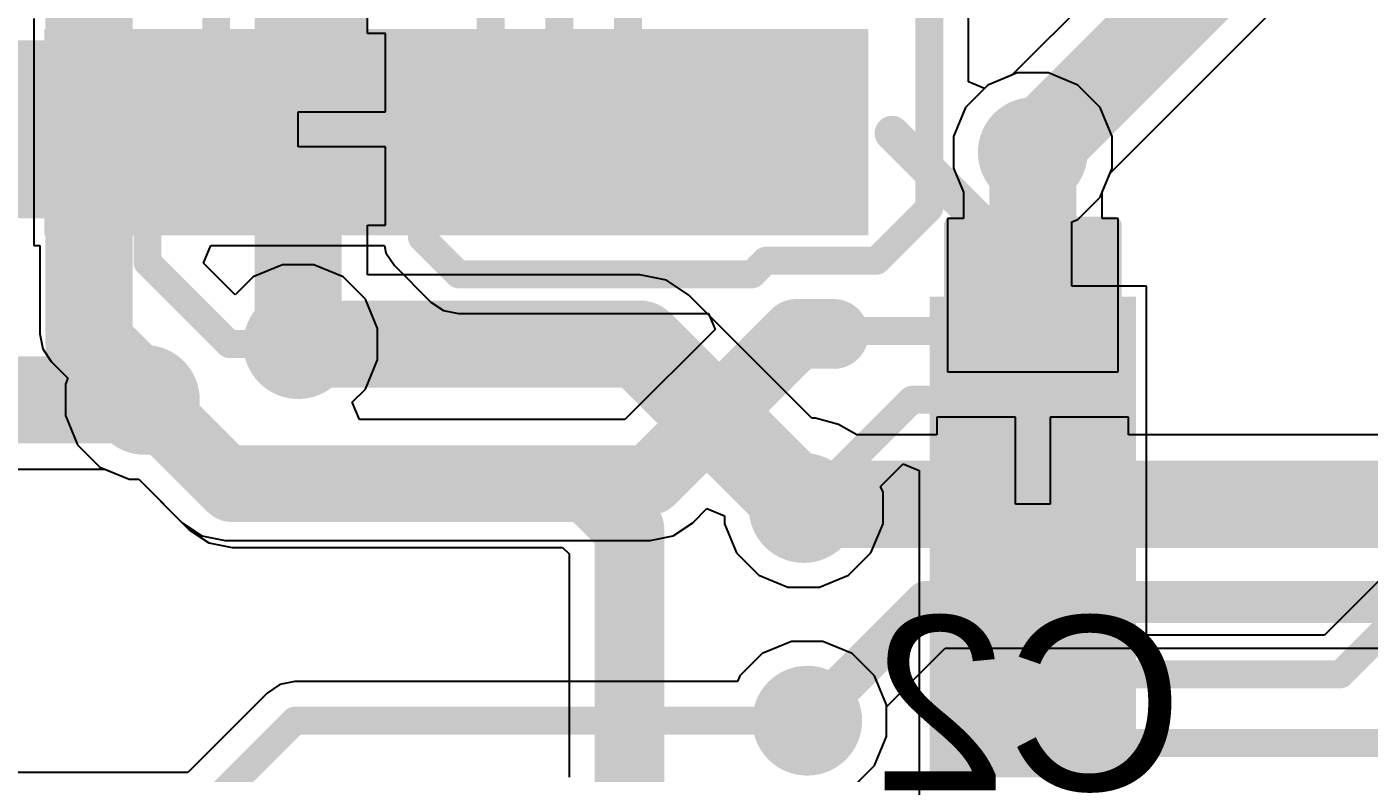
# Model space of a CAD drawing. Header units: millimetres. Extents: x -0.34 to 3.69, y -0.26 to 2.67.
# Drawn here: x 1.1671 to 1.5522, y 0.975 to 1.189 of the extents above; entities that cross this region are included whole.
import ezdxf

# ---------------------------------------------------------------- set-up
doc = ezdxf.new("R2010")
doc.units = ezdxf.units.MM
doc.header["$MEASUREMENT"] = 0
for name, color, linetype in [('BottomLayer', 5, 'Continuous'), ('BottomOverlay', 54, 'Continuous'), ('BottomPaste', 16, 'Continuous'), ('BottomSolder', 6, 'Continuous'), ('TopLayer', 1, 'Continuous'), ('TopOverlay', 2, 'Continuous'), ('TopPaste', 8, 'Continuous'), ('TopSolder', 216, 'Continuous'), ('ViaHoleLayer', 16, 'Continuous')]:
    doc.layers.add(name, color=color, linetype=linetype)
doc.styles.add('Arial', font='', dxfattribs={"height": 0.2})
doc.styles.get('Arial').set_extended_font_data('Arial')

# ---------------------------------------------------------------- blocks, each defined once
blk = doc.blocks.new('STM32F070C6T6TR_43')
at = {"layer": 'TopLayer'}
for points in [[(0.13976, 0.10236), (0.13976, 0.11417), (0.19094, 0.11417), (0.19094, 0.10236)], [(0.13976, 0.08268), (0.13976, 0.09449), (0.19094, 0.09449), (0.19094, 0.08268)], [(0.13976, 0.06299), (0.13976, 0.0748), (0.19094, 0.0748), (0.19094, 0.06299)], [(0.13976, 0.04331), (0.13976, 0.05512), (0.19094, 0.05512), (0.19094, 0.04331)], [(0.13976, 0.02362), (0.13976, 0.03543), (0.19094, 0.03543), (0.19094, 0.02362)], [(0.13976, 0.00394), (0.13976, 0.01575), (0.19094, 0.01575), (0.19094, 0.00394)], [(0.13976, -0.01575), (0.13976, -0.00394), (0.19094, -0.00394), (0.19094, -0.01575)], [(0.13976, -0.03543), (0.13976, -0.02362), (0.19094, -0.02362), (0.19094, -0.03543)], [(0.13976, -0.05512), (0.13976, -0.04331), (0.19094, -0.04331), (0.19094, -0.05512)], [(0.13976, -0.0748), (0.13976, -0.06299), (0.19094, -0.06299), (0.19094, -0.0748)], [(0.13976, -0.09449), (0.13976, -0.08268), (0.19094, -0.08268), (0.19094, -0.09449)], [(0.13976, -0.11417), (0.13976, -0.10236), (0.19094, -0.10236), (0.19094, -0.11417)], [(-0.01575, -0.13976), (-0.00394, -0.13976), (-0.00394, -0.19094), (-0.01575, -0.19094)], [(0.00394, -0.13976), (0.01575, -0.13976), (0.01575, -0.19094), (0.00394, -0.19094)], [(0.02362, -0.13976), (0.03543, -0.13976), (0.03543, -0.19094), (0.02362, -0.19094)], [(0.04331, -0.13976), (0.05512, -0.13976), (0.05512, -0.19094), (0.04331, -0.19094)], [(0.06299, -0.13976), (0.0748, -0.13976), (0.0748, -0.19094), (0.06299, -0.19094)], [(0.08268, -0.13976), (0.09449, -0.13976), (0.09449, -0.19094), (0.08268, -0.19094)], [(0.10236, -0.13976), (0.11417, -0.13976), (0.11417, -0.19094), (0.10236, -0.19094)]]:
    blk.add_hatch(color=1, dxfattribs=at).paths.add_polyline_path(points)
at = {"layer": 'TopPaste'}
for points in [[(0.13976, 0.10236), (0.13976, 0.11417), (0.19094, 0.11417), (0.19094, 0.10236)], [(0.13976, 0.08268), (0.13976, 0.09449), (0.19094, 0.09449), (0.19094, 0.08268)], [(0.13976, 0.06299), (0.13976, 0.0748), (0.19094, 0.0748), (0.19094, 0.06299)], [(0.13976, 0.04331), (0.13976, 0.05512), (0.19094, 0.05512), (0.19094, 0.04331)], [(0.13976, 0.02362), (0.13976, 0.03543), (0.19094, 0.03543), (0.19094, 0.02362)], [(0.13976, 0.00394), (0.13976, 0.01575), (0.19094, 0.01575), (0.19094, 0.00394)], [(0.13976, -0.01575), (0.13976, -0.00394), (0.19094, -0.00394), (0.19094, -0.01575)], [(0.13976, -0.03543), (0.13976, -0.02362), (0.19094, -0.02362), (0.19094, -0.03543)], [(0.13976, -0.05512), (0.13976, -0.04331), (0.19094, -0.04331), (0.19094, -0.05512)], [(0.13976, -0.0748), (0.13976, -0.06299), (0.19094, -0.06299), (0.19094, -0.0748)], [(0.13976, -0.09449), (0.13976, -0.08268), (0.19094, -0.08268), (0.19094, -0.09449)], [(0.13976, -0.11417), (0.13976, -0.10236), (0.19094, -0.10236), (0.19094, -0.11417)], [(-0.01575, -0.13976), (-0.00394, -0.13976), (-0.00394, -0.19094), (-0.01575, -0.19094)], [(0.00394, -0.13976), (0.01575, -0.13976), (0.01575, -0.19094), (0.00394, -0.19094)], [(0.02362, -0.13976), (0.03543, -0.13976), (0.03543, -0.19094), (0.02362, -0.19094)], [(0.04331, -0.13976), (0.05512, -0.13976), (0.05512, -0.19094), (0.04331, -0.19094)], [(0.06299, -0.13976), (0.0748, -0.13976), (0.0748, -0.19094), (0.06299, -0.19094)], [(0.08268, -0.13976), (0.09449, -0.13976), (0.09449, -0.19094), (0.08268, -0.19094)], [(0.10236, -0.13976), (0.11417, -0.13976), (0.11417, -0.19094), (0.10236, -0.19094)]]:
    blk.add_hatch(color=8, dxfattribs=at).paths.add_polyline_path(points)
at = {"layer": 'TopSolder'}
for points in [[(0.13576, 0.09836), (0.13576, 0.11817), (0.19494, 0.11817), (0.19494, 0.09836)], [(0.13576, 0.07868), (0.13576, 0.09849), (0.19494, 0.09849), (0.19494, 0.07868)], [(0.13576, 0.05899), (0.13576, 0.0788), (0.19494, 0.0788), (0.19494, 0.05899)], [(0.13576, 0.03931), (0.13576, 0.05912), (0.19494, 0.05912), (0.19494, 0.03931)], [(0.13576, 0.01962), (0.13576, 0.03943), (0.19494, 0.03943), (0.19494, 0.01962)], [(0.13576, -0.00006), (0.13576, 0.01975), (0.19494, 0.01975), (0.19494, -0.00006)], [(0.13576, -0.01975), (0.13576, 0.00006), (0.19494, 0.00006), (0.19494, -0.01975)], [(0.13576, -0.03943), (0.13576, -0.01962), (0.19494, -0.01962), (0.19494, -0.03943)], [(0.13576, -0.05912), (0.13576, -0.03931), (0.19494, -0.03931), (0.19494, -0.05912)], [(0.13576, -0.0788), (0.13576, -0.05899), (0.19494, -0.05899), (0.19494, -0.0788)], [(0.13576, -0.09849), (0.13576, -0.07868), (0.19494, -0.07868), (0.19494, -0.09849)], [(0.13576, -0.11817), (0.13576, -0.09836), (0.19494, -0.09836), (0.19494, -0.11817)], [(-0.01975, -0.13576), (0.00006, -0.13576), (0.00006, -0.19494), (-0.01975, -0.19494)], [(-0.00006, -0.13576), (0.01975, -0.13576), (0.01975, -0.19494), (-0.00006, -0.19494)], [(0.01962, -0.13576), (0.03943, -0.13576), (0.03943, -0.19494), (0.01962, -0.19494)], [(0.03931, -0.13576), (0.05912, -0.13576), (0.05912, -0.19494), (0.03931, -0.19494)], [(0.05899, -0.13576), (0.0788, -0.13576), (0.0788, -0.19494), (0.05899, -0.19494)], [(0.07868, -0.13576), (0.09849, -0.13576), (0.09849, -0.19494), (0.07868, -0.19494)], [(0.09836, -0.13576), (0.11817, -0.13576), (0.11817, -0.19494), (0.09836, -0.19494)]]:
    blk.add_hatch(color=216, dxfattribs=at).paths.add_polyline_path(points)
at = {"layer": 'TopOverlay', "const_width": 0.01}
for points in [[(0.125, 0.165), (0.165, 0.125)], [(0.165, -0.125), (0.125, -0.165)]]:
    blk.add_lwpolyline(points, dxfattribs=at)
at = {"layer": 'TopOverlay', "const_width": 0.005}
for points in [[(0.1625, 0.125, 1), (0.1675, 0.125, 1)], [(0.1625, -0.125, 1), (0.1675, -0.125, 1)], [(0.1225, -0.165, 1), (0.1275, -0.165, 1)]]:
    blk.add_lwpolyline(points, format="xyb", close=True, dxfattribs=at)
blk = doc.blocks.new('C__0603_B_66')
at = {"layer": 'BottomLayer'}
for points in [[(-0.015, 0.0175), (-0.015, -0.0175), (-0.045, -0.0175), (-0.045, 0.0175)], [(0.045, 0.0175), (0.045, -0.0175), (0.015, -0.0175), (0.015, 0.0175)]]:
    blk.add_hatch(color=5, dxfattribs=at).paths.add_polyline_path(points)
at = {"layer": 'BottomPaste'}
for points in [[(-0.015, 0.0175), (-0.015, -0.0175), (-0.045, -0.0175), (-0.045, 0.0175)], [(0.045, 0.0175), (0.045, -0.0175), (0.015, -0.0175), (0.015, 0.0175)]]:
    blk.add_hatch(color=16, dxfattribs=at).paths.add_polyline_path(points)
at = {"layer": 'BottomSolder'}
for points in [[(-0.011, 0.0215), (-0.011, -0.0215), (-0.049, -0.0215), (-0.049, 0.0215)], [(0.049, 0.0215), (0.049, -0.0215), (0.011, -0.0215), (0.011, 0.0215)]]:
    blk.add_hatch(color=6, dxfattribs=at).paths.add_polyline_path(points)
at = {"layer": 'BottomOverlay', "const_width": 0.005}
for points in [[(-0.05, 0.023), (-0.05, -0.023)], [(-0.05, 0.023), (-0.016, 0.023)], [(0.016, 0.023), (0.05, 0.023)], [(0.05, 0.023), (0.05, -0.023)], [(-0.05, -0.023), (-0.016, -0.023)], [(0.016, -0.023), (0.05, -0.023)]]:
    blk.add_lwpolyline(points, dxfattribs=at)
at = {"layer": 'BottomOverlay', "const_width": 0.0025}
for points in [[(-0.05125, 0.023, 1), (-0.04875, 0.023, 1)], [(-0.05125, 0.023, 1), (-0.04875, 0.023, 1)], [(-0.01725, 0.023, 1), (-0.01475, 0.023, 1)], [(0.01475, 0.023, 1), (0.01725, 0.023, 1)], [(0.04875, 0.023, 1), (0.05125, 0.023, 1)], [(0.04875, 0.023, 1), (0.05125, 0.023, 1)], [(-0.05125, -0.023, 1), (-0.04875, -0.023, 1)], [(-0.05125, -0.023, 1), (-0.04875, -0.023, 1)], [(-0.01725, -0.023, 1), (-0.01475, -0.023, 1)], [(0.01475, -0.023, 1), (0.01725, -0.023, 1)], [(0.04875, -0.023, 1), (0.05125, -0.023, 1)], [(0.04875, -0.023, 1), (0.05125, -0.023, 1)]]:
    blk.add_lwpolyline(points, format="xyb", close=True, dxfattribs=at)
blk = doc.blocks.new('C__0603_B_67')
at = {"layer": 'BottomLayer'}
for points in [[(-0.015, 0.0175), (-0.015, -0.0175), (-0.045, -0.0175), (-0.045, 0.0175)], [(0.045, 0.0175), (0.045, -0.0175), (0.015, -0.0175), (0.015, 0.0175)]]:
    blk.add_hatch(color=5, dxfattribs=at).paths.add_polyline_path(points)
at = {"layer": 'BottomPaste'}
for points in [[(-0.015, 0.0175), (-0.015, -0.0175), (-0.045, -0.0175), (-0.045, 0.0175)], [(0.045, 0.0175), (0.045, -0.0175), (0.015, -0.0175), (0.015, 0.0175)]]:
    blk.add_hatch(color=16, dxfattribs=at).paths.add_polyline_path(points)
at = {"layer": 'BottomSolder'}
for points in [[(-0.011, 0.0215), (-0.011, -0.0215), (-0.049, -0.0215), (-0.049, 0.0215)], [(0.049, 0.0215), (0.049, -0.0215), (0.011, -0.0215), (0.011, 0.0215)]]:
    blk.add_hatch(color=6, dxfattribs=at).paths.add_polyline_path(points)
at = {"layer": 'BottomOverlay', "const_width": 0.005}
for points in [[(-0.05, 0.023), (-0.05, -0.023)], [(-0.016, 0.023), (-0.05, 0.023)], [(0.05, 0.023), (0.016, 0.023)], [(0.05, 0.023), (0.05, -0.023)], [(-0.016, -0.023), (-0.05, -0.023)], [(0.05, -0.023), (0.016, -0.023)]]:
    blk.add_lwpolyline(points, dxfattribs=at)
at = {"layer": 'BottomOverlay', "const_width": 0.0025}
for points in [[(-0.05125, 0.023, 1), (-0.04875, 0.023, 1)], [(-0.05125, 0.023, 1), (-0.04875, 0.023, 1)], [(-0.01725, 0.023, 1), (-0.01475, 0.023, 1)], [(0.01475, 0.023, 1), (0.01725, 0.023, 1)], [(0.04875, 0.023, 1), (0.05125, 0.023, 1)], [(0.04875, 0.023, 1), (0.05125, 0.023, 1)], [(-0.05125, -0.023, 1), (-0.04875, -0.023, 1)], [(-0.05125, -0.023, 1), (-0.04875, -0.023, 1)], [(-0.01725, -0.023, 1), (-0.01475, -0.023, 1)], [(0.01475, -0.023, 1), (0.01725, -0.023, 1)], [(0.04875, -0.023, 1), (0.05125, -0.023, 1)], [(0.04875, -0.023, 1), (0.05125, -0.023, 1)]]:
    blk.add_lwpolyline(points, format="xyb", close=True, dxfattribs=at)

msp = doc.modelspace()

# ---------------------------------------------------------------- hatches: boundary and pattern name
at = {"layer": 'BottomLayer'}
h = msp.add_hatch(color=5, dxfattribs=at)
edge = h.paths.add_edge_path()
edge.add_arc((1.45571, 1.153), 0.01575, 0, 360)
h = msp.add_hatch(color=5, dxfattribs=at)
edge = h.paths.add_edge_path()
edge.add_arc((1.245, 1.098), 0.01575, 0, 360)
h = msp.add_hatch(color=5, dxfattribs=at)
edge = h.paths.add_edge_path()
edge.add_arc((1.201, 1.082), 0.01575, 0, 360)
h = msp.add_hatch(color=5, dxfattribs=at)
edge = h.paths.add_edge_path()
edge.add_arc((1.39, 1.051), 0.01575, 0, 360)
h = msp.add_hatch(color=5, dxfattribs=at)
edge = h.paths.add_edge_path()
edge.add_arc((1.391, 0.99), 0.01575, 0, 360)
at = {"layer": 'TopLayer'}
h = msp.add_hatch(color=1, dxfattribs=at)
edge = h.paths.add_edge_path()
edge.add_arc((1.45571, 1.153), 0.01575, 0, 360)
h = msp.add_hatch(color=1, dxfattribs=at)
edge = h.paths.add_edge_path()
edge.add_arc((1.245, 1.098), 0.01575, 0, 360)
h = msp.add_hatch(color=1, dxfattribs=at)
edge = h.paths.add_edge_path()
edge.add_arc((1.201, 1.082), 0.01575, 0, 360)
h = msp.add_hatch(color=1, dxfattribs=at)
edge = h.paths.add_edge_path()
edge.add_arc((1.39, 1.051), 0.01575, 0, 360)
h = msp.add_hatch(color=1, dxfattribs=at)
edge = h.paths.add_edge_path()
edge.add_arc((1.391, 0.99), 0.01575, 0, 360)
at = {"layer": 'ViaHoleLayer'}
h = msp.add_hatch(color=16, dxfattribs=at)
edge = h.paths.add_edge_path()
edge.add_arc((1.45571, 1.153), 0.00984, 0, 360)
h = msp.add_hatch(color=16, dxfattribs=at)
edge = h.paths.add_edge_path()
edge.add_arc((1.245, 1.098), 0.00984, 0, 360)
h = msp.add_hatch(color=16, dxfattribs=at)
edge = h.paths.add_edge_path()
edge.add_arc((1.201, 1.082), 0.00984, 0, 360)
h = msp.add_hatch(color=16, dxfattribs=at)
edge = h.paths.add_edge_path()
edge.add_arc((1.39, 1.051), 0.00984, 0, 360)
h = msp.add_hatch(color=16, dxfattribs=at)
edge = h.paths.add_edge_path()
edge.add_arc((1.391, 0.99), 0.00984, 0, 360)

# ---------------------------------------------------------------- linework, layer by layer
at = {"layer": 'BottomLayer'}
for p, q in [((1.71192, 1.43733), (1.44974, 1.17515)), ((1.47786, 1.14703), (1.74586, 1.41503)), ((1.26488, 1.18711), (1.26488, 1.20478)), ((1.27, 1.18711), (1.26488, 1.18711)), ((1.27, 1.16461), (1.27, 1.18711)), ((1.44974, 1.17515), (1.44282, 1.17228)), ((1.44282, 1.17228), (1.43642, 1.16589)), ((1.245, 1.15461), (1.245, 1.16461)), ((1.245, 1.16461), (1.27, 1.16461)), ((1.43642, 1.16589), (1.43296, 1.15752)), ((1.43296, 1.15752), (1.43296, 1.14848)), ((1.27, 1.15461), (1.245, 1.15461)), ((1.27, 1.13211), (1.27, 1.15461)), ((1.43296, 1.14848), (1.43583, 1.14156)), ((1.47559, 1.14156), (1.47786, 1.14703)), ((1.43583, 1.14156), (1.43583, 1.13406)), ((1.47559, 1.13406), (1.47559, 1.14156)), ((1.26488, 1.11788), (1.26488, 1.13211)), ((1.26488, 1.13211), (1.27, 1.13211)), ((1.43583, 1.13406), (1.43121, 1.13406)), ((1.43121, 1.13406), (1.43121, 1.09006)), ((1.48021, 1.13406), (1.47559, 1.13406)), ((1.48021, 1.09006), (1.48021, 1.13406)), ((1.343, 1.11788), (1.26488, 1.11788)), ((1.35061, 1.11637), (1.343, 1.11788)), ((1.35706, 1.11206), (1.35061, 1.11637)), ((1.39237, 1.07675), (1.35706, 1.11206)), ((1.43121, 1.09006), (1.48021, 1.09006)), ((1.39339, 1.07675), (1.39237, 1.07675)), ((1.39994, 1.07499), (1.39339, 1.07675)), ((1.40523, 1.07194), (1.39994, 1.07499)), ((1.45071, 1.07706), (1.42821, 1.07706)), ((1.42821, 1.07706), (1.42821, 1.07194)), ((1.45071, 1.05206), (1.45071, 1.07706)), ((1.48321, 1.07706), (1.46071, 1.07706)), ((1.46071, 1.07706), (1.46071, 1.05206)), ((1.48321, 1.07194), (1.48321, 1.07706)), ((1.42821, 1.07194), (1.40523, 1.07194)), ((1.70082, 1.07194), (1.48321, 1.07194)), ((1.13024, 1.06212), (1.18956, 1.06212)), ((1.18956, 1.06212), (1.19648, 1.05925)), ((1.19648, 1.05925), (1.19924, 1.05925)), ((1.19924, 1.05925), (1.21374, 1.04474)), ((1.46071, 1.05206), (1.45071, 1.05206)), ((1.21374, 1.04474), (1.21937, 1.04099)), ((1.21937, 1.04099), (1.226, 1.03967)), ((1.226, 1.03967), (1.32082, 1.03967)), ((1.32082, 1.03967), (1.32267, 1.03782)), ((1.32267, 1.03782), (1.32267, 0.97384)), ((1.41375, 0.994), (1.43055, 1.0108)), ((1.43055, 1.0108), (3.12406, 1.0108)), ((1.41375, 0.98548), (1.41375, 0.994)), ((1.41028, 0.97711), (1.41375, 0.98548)), ((1.40389, 0.97072), (1.41028, 0.97711))]:
    msp.add_line(p, q, dxfattribs=at)
for points, const_width in [([(1.45571, 1.153), (1.7318, 1.42909)], 0.025), ([(1.185, 1.15961), (1.185, 1.2186)], 0.025), ([(1.245, 1.15961), (1.245, 1.20625)], 0.025), ([(1.185, 1.098), (1.185, 1.15961)], 0.025), ([(1.245, 1.098), (1.245, 1.15961)], 0.025), ([(1.45571, 1.11206), (1.45571, 1.153)], 0.025), ([(1.185, 1.098), (1.201, 1.082)], 0.025), ([(1.245, 1.098), (1.343, 1.098)], 0.025), ([(1.343, 1.098), (1.39, 1.051)], 0.025), ([(1.122, 1.082), (1.201, 1.082)], 0.025), ([(1.201, 1.082), (1.226, 1.057)], 0.02), ([(1.226, 1.057), (1.328, 1.057)], 0.02), ([(1.328, 1.057), (1.34, 1.045)], 0.02), ([(1.39, 1.05206), (1.45571, 1.05206)], 0.025), ([(1.45571, 1.05206), (1.70906, 1.05206)], 0.025), ([(1.34, 0.959), (1.34, 1.045)], 0.02), ([(1.391, 0.99), (1.42506, 1.02406)], 0.012), ([(1.42506, 1.02406), (3.12406, 1.02406)], 0.012)]:
    msp.add_lwpolyline(points, dxfattribs=dict(at, const_width=const_width))
for points, const_width in [([(1.17875, 1.15961, 1), (1.19125, 1.15961, 1)], 0.0125), ([(1.17875, 1.15961, 1), (1.19125, 1.15961, 1)], 0.0125), ([(1.23875, 1.15961, 1), (1.25125, 1.15961, 1)], 0.0125), ([(1.23875, 1.15961, 1), (1.25125, 1.15961, 1)], 0.0125), ([(1.44946, 1.153, 1), (1.46196, 1.153, 1)], 0.0125), ([(1.44946, 1.153, 1), (1.46196, 1.153, 1)], 0.0125), ([(1.44946, 1.11206, 1), (1.46196, 1.11206, 1)], 0.0125), ([(1.17875, 1.098, 1), (1.19125, 1.098, 1)], 0.0125), ([(1.17875, 1.098, 1), (1.19125, 1.098, 1)], 0.0125), ([(1.23875, 1.098, 1), (1.25125, 1.098, 1)], 0.0125), ([(1.23875, 1.098, 1), (1.25125, 1.098, 1)], 0.0125), ([(1.33675, 1.098, 1), (1.34925, 1.098, 1)], 0.0125), ([(1.33675, 1.098, 1), (1.34925, 1.098, 1)], 0.0125), ([(1.19475, 1.082, 1), (1.20725, 1.082, 1)], 0.0125), ([(1.19475, 1.082, 1), (1.20725, 1.082, 1)], 0.0125), ([(1.196, 1.082, 1), (1.206, 1.082, 1)], 0.01), ([(1.221, 1.057, 1), (1.231, 1.057, 1)], 0.01), ([(1.221, 1.057, 1), (1.231, 1.057, 1)], 0.01), ([(1.323, 1.057, 1), (1.333, 1.057, 1)], 0.01), ([(1.323, 1.057, 1), (1.333, 1.057, 1)], 0.01), ([(1.38375, 1.05206, 1), (1.39625, 1.05206, 1)], 0.0125), ([(1.38375, 1.051, 1), (1.39625, 1.051, 1)], 0.0125), ([(1.44946, 1.05206, 1), (1.46196, 1.05206, 1)], 0.0125), ([(1.44946, 1.05206, 1), (1.46196, 1.05206, 1)], 0.0125), ([(1.335, 1.045, 1), (1.345, 1.045, 1)], 0.01), ([(1.335, 1.045, 1), (1.345, 1.045, 1)], 0.01), ([(1.42206, 1.02406, 1), (1.42806, 1.02406, 1)], 0.006), ([(1.42206, 1.02406, 1), (1.42806, 1.02406, 1)], 0.006), ([(1.388, 0.99, 1), (1.394, 0.99, 1)], 0.006)]:
    msp.add_lwpolyline(points, format="xyb", close=True, dxfattribs=dict(at, const_width=const_width))
at = {"layer": 'TopLayer'}
for p, q in [((1.43722, 1.17321), (1.43722, 1.20252)), ((1.16918, 1.19142), (1.16918, 1.12624)), ((1.45118, 1.17575), (1.44282, 1.17228)), ((1.46023, 1.17575), (1.45118, 1.17575)), ((1.46859, 1.17228), (1.46023, 1.17575)), ((1.44183, 1.1713), (1.43722, 1.17321)), ((1.44282, 1.17228), (1.44183, 1.1713)), ((1.47499, 1.16589), (1.46859, 1.17228)), ((1.47846, 1.15752), (1.47499, 1.16589)), ((1.47846, 1.14848), (1.47846, 1.15752)), ((1.47499, 1.14011), (1.47846, 1.14848)), ((1.46859, 1.13372), (1.47499, 1.14011)), ((1.46692, 1.13302), (1.46859, 1.13372)), ((1.46692, 1.11465), (1.46692, 1.13302)), ((1.16918, 1.12624), (1.17087, 1.12624)), ((1.17087, 1.12624), (1.17087, 1.10091)), ((1.21782, 1.12124), (1.21989, 1.12624)), ((1.21989, 1.12624), (1.26974, 1.12624)), ((1.26974, 1.12624), (1.27015, 1.1242)), ((1.22694, 1.11211), (1.21782, 1.12124)), ((1.24048, 1.12075), (1.23211, 1.11728)), ((1.24952, 1.12075), (1.24048, 1.12075)), ((1.25789, 1.11728), (1.24952, 1.12075)), ((1.27015, 1.1242), (1.27258, 1.12056)), ((1.27258, 1.12056), (1.28307, 1.11007)), ((1.23211, 1.11728), (1.22694, 1.11211)), ((1.26428, 1.11089), (1.25789, 1.11728)), ((1.4883, 1.11465), (1.46692, 1.11465)), ((1.4883, 1.06915), (1.4883, 1.11465)), ((1.26775, 1.10252), (1.26428, 1.11089)), ((1.28307, 1.11007), (1.28307, 1.11007)), ((1.28307, 1.11007), (1.28671, 1.10764)), ((1.28671, 1.10764), (1.291, 1.10678)), ((1.291, 1.10678), (1.36265, 1.10678)), ((1.36265, 1.10678), (1.36456, 1.10217)), ((1.26775, 1.09348), (1.26775, 1.10252)), ((1.36456, 1.10217), (1.33873, 1.07633)), ((1.17087, 1.10091), (1.17087, 1.10091)), ((1.17087, 1.10091), (1.17172, 1.09662)), ((1.17172, 1.09662), (1.17416, 1.09298)), ((1.17416, 1.09298), (1.17894, 1.0882)), ((1.26428, 1.08511), (1.26775, 1.09348)), ((1.17894, 1.0882), (1.17825, 1.08652)), ((1.17825, 1.08652), (1.17825, 1.07748)), ((1.2605, 1.08133), (1.26428, 1.08511)), ((1.26257, 1.07633), (1.2605, 1.08133)), ((1.17825, 1.07748), (1.18172, 1.06911)), ((1.33873, 1.07633), (1.26257, 1.07633)), ((1.60204, 1.07721), (1.53935, 1.01453)), ((1.18172, 1.06911), (1.18811, 1.06272)), ((1.4883, 1.01453), (1.4883, 1.06915)), ((1.41206, 1.0572), (1.4185, 1.06364)), ((1.4185, 1.06364), (1.42312, 1.06172)), ((1.18811, 1.06272), (1.19648, 1.05925)), ((1.19648, 1.05925), (1.19924, 1.05925)), ((1.19924, 1.05925), (1.21174, 1.04674)), ((1.42312, 1.06172), (1.42312, 1.02978)), ((1.41275, 1.05552), (1.41206, 1.0572)), ((1.41275, 1.04648), (1.41275, 1.05552)), ((1.35817, 1.04674), (1.36225, 1.05083)), ((1.36225, 1.05083), (1.36725, 1.04876)), ((1.36725, 1.04876), (1.36725, 1.04648)), ((1.21174, 1.04674), (1.21737, 1.04299)), ((1.35254, 1.04299), (1.35817, 1.04674)), ((1.36725, 1.04648), (1.37072, 1.03811)), ((1.40928, 1.03811), (1.41275, 1.04648)), ((1.21737, 1.04299), (1.224, 1.04167)), ((1.224, 1.04167), (1.34591, 1.04167)), ((1.34591, 1.04167), (1.35254, 1.04299)), ((1.37072, 1.03811), (1.37711, 1.03172)), ((1.40289, 1.03172), (1.40928, 1.03811)), ((1.37711, 1.03172), (1.38548, 1.02825)), ((1.38548, 1.02825), (1.39452, 1.02825)), ((1.39452, 1.02825), (1.40289, 1.03172)), ((1.42312, 1.02978), (1.42312, 0.99041)), ((1.38648, 1.01275), (1.37811, 1.00928)), ((1.39552, 1.01275), (1.38648, 1.01275)), ((1.40389, 1.00928), (1.39552, 1.01275)), ((1.53935, 1.01453), (1.4883, 1.01453)), ((1.37811, 1.00928), (1.37172, 1.00289)), ((1.41028, 1.00289), (1.40389, 1.00928)), ((1.244, 1.00122), (1.23971, 1.00036)), ((1.37102, 1.00122), (1.244, 1.00122)), ((1.244, 1.00122), (1.244, 1.00122)), ((1.37172, 1.00289), (1.37102, 1.00122)), ((1.41375, 0.99452), (1.41028, 1.00289)), ((1.23607, 0.99793), (1.2133, 0.97516)), ((1.23971, 1.00036), (1.23607, 0.99793)), ((1.23607, 0.99793), (1.23607, 0.99793)), ((1.41375, 0.98548), (1.41375, 0.99452)), ((1.42312, 0.99041), (1.42312, 0.95104)), ((1.41028, 0.97711), (1.41375, 0.98548)), ((1.2133, 0.97516), (1.15759, 0.97516)), ((1.40389, 0.97072), (1.41028, 0.97711))]:
    msp.add_line(p, q, dxfattribs=at)
for points, const_width in [([(1.26083, 1.15883), (1.26083, 1.23417)], 0.008), ([(1.3002, 1.15883), (1.3002, 1.2358)], 0.008), ([(1.31988, 1.15883), (1.31988, 1.2225)], 0.008), ([(1.426, 1.137), (1.426, 1.2225)], 0.008), ([(1.24114, 1.15883), (1.24114, 1.21186)], 0.008), ([(1.33957, 1.15883), (1.33957, 1.20357)], 0.008), ([(1.22146, 1.15883), (1.22146, 1.19354)], 0.008), ([(1.18209, 1.10091), (1.18209, 1.15883)], 0.008), ([(1.20177, 1.12143), (1.20177, 1.15883)], 0.008), ([(1.28051, 1.12849), (1.28051, 1.15883)], 0.008), ([(1.45571, 1.10174), (1.45571, 1.153)], 0.008), ([(1.41091, 1.12191), (1.426, 1.137)], 0.008), ([(1.28051, 1.12849), (1.291, 1.118)], 0.008), ([(1.20177, 1.12143), (1.2252, 1.098)], 0.008), ([(1.37521, 1.118), (1.37913, 1.12191)], 0.008), ([(1.37913, 1.12191), (1.41091, 1.12191)], 0.008), ([(1.291, 1.118), (1.37521, 1.118)], 0.008), ([(1.34591, 1.059), (1.38783, 1.10091)], 0.02), ([(1.38783, 1.10091), (1.39862, 1.10091)], 0.02), ([(1.39862, 1.10091), (1.39945, 1.10174)], 0.008), ([(1.39945, 1.10174), (1.45571, 1.10174)], 0.008), ([(1.18209, 1.10091), (1.201, 1.082)], 0.008), ([(1.2252, 1.098), (1.245, 1.098)], 0.008), ([(1.201, 1.082), (1.224, 1.059)], 0.02), ([(1.39, 1.051), (1.42106, 1.08206)], 0.008), ([(1.42106, 1.08206), (1.45571, 1.08206)], 0.008), ([(1.544, 1.00331), (1.61325, 1.07257)], 0.008), ([(1.224, 1.059), (1.34591, 1.059)], 0.02), ([(1.45571, 1.00331), (1.544, 1.00331)], 0.008), ([(1.21794, 0.96394), (1.244, 0.99)], 0.008), ([(1.244, 0.99), (1.391, 0.99)], 0.008), ([(1.45571, 0.98363), (1.57563, 0.98363)], 0.008)]:
    msp.add_lwpolyline(points, dxfattribs=dict(at, const_width=const_width))
for points, const_width in [([(1.18009, 1.15883, 1), (1.18409, 1.15883, 1)], 0.004), ([(1.19977, 1.15883, 1), (1.20377, 1.15883, 1)], 0.004), ([(1.21946, 1.15883, 1), (1.22346, 1.15883, 1)], 0.004), ([(1.23914, 1.15883, 1), (1.24314, 1.15883, 1)], 0.004), ([(1.25883, 1.15883, 1), (1.26283, 1.15883, 1)], 0.004), ([(1.27851, 1.15883, 1), (1.28251, 1.15883, 1)], 0.004), ([(1.2982, 1.15883, 1), (1.3022, 1.15883, 1)], 0.004), ([(1.31788, 1.15883, 1), (1.32188, 1.15883, 1)], 0.004), ([(1.33757, 1.15883, 1), (1.34157, 1.15883, 1)], 0.004), ([(1.45371, 1.153, 1), (1.45771, 1.153, 1)], 0.004), ([(1.424, 1.137, 1), (1.428, 1.137, 1)], 0.004), ([(1.424, 1.137, 1), (1.428, 1.137, 1)], 0.004), ([(1.27851, 1.12849, 1), (1.28251, 1.12849, 1)], 0.004), ([(1.27851, 1.12849, 1), (1.28251, 1.12849, 1)], 0.004), ([(1.19977, 1.12143, 1), (1.20377, 1.12143, 1)], 0.004), ([(1.19977, 1.12143, 1), (1.20377, 1.12143, 1)], 0.004), ([(1.37713, 1.12191, 1), (1.38113, 1.12191, 1)], 0.004), ([(1.37713, 1.12191, 1), (1.38113, 1.12191, 1)], 0.004), ([(1.40891, 1.12191, 1), (1.41291, 1.12191, 1)], 0.004), ([(1.40891, 1.12191, 1), (1.41291, 1.12191, 1)], 0.004), ([(1.289, 1.118, 1), (1.293, 1.118, 1)], 0.004), ([(1.289, 1.118, 1), (1.293, 1.118, 1)], 0.004), ([(1.37321, 1.118, 1), (1.37721, 1.118, 1)], 0.004), ([(1.37321, 1.118, 1), (1.37721, 1.118, 1)], 0.004), ([(1.38282, 1.10091, 1), (1.39282, 1.10091, 1)], 0.01), ([(1.38282, 1.10091, 1), (1.39282, 1.10091, 1)], 0.01), ([(1.39362, 1.10091, 1), (1.40362, 1.10091, 1)], 0.01), ([(1.39745, 1.10174, 1), (1.40145, 1.10174, 1)], 0.004), ([(1.39745, 1.10174, 1), (1.40145, 1.10174, 1)], 0.004), ([(1.45371, 1.10174, 1), (1.45771, 1.10174, 1)], 0.004), ([(1.45371, 1.10174, 1), (1.45771, 1.10174, 1)], 0.004), ([(1.18009, 1.10091, 1), (1.18409, 1.10091, 1)], 0.004), ([(1.18009, 1.10091, 1), (1.18409, 1.10091, 1)], 0.004), ([(1.2232, 1.098, 1), (1.2272, 1.098, 1)], 0.004), ([(1.2232, 1.098, 1), (1.2272, 1.098, 1)], 0.004), ([(1.243, 1.098, 1), (1.247, 1.098, 1)], 0.004), ([(1.39662, 1.10091, 1), (1.40062, 1.10091, 1)], 0.004), ([(1.196, 1.082, 1), (1.206, 1.082, 1)], 0.01), ([(1.199, 1.082, 1), (1.203, 1.082, 1)], 0.004), ([(1.41906, 1.08206, 1), (1.42306, 1.08206, 1)], 0.004), ([(1.41906, 1.08206, 1), (1.42306, 1.08206, 1)], 0.004), ([(1.45371, 1.08206, 1), (1.45771, 1.08206, 1)], 0.004), ([(1.219, 1.059, 1), (1.229, 1.059, 1)], 0.01), ([(1.219, 1.059, 1), (1.229, 1.059, 1)], 0.01), ([(1.34091, 1.059, 1), (1.35091, 1.059, 1)], 0.01), ([(1.34091, 1.059, 1), (1.35091, 1.059, 1)], 0.01), ([(1.388, 1.051, 1), (1.392, 1.051, 1)], 0.004), ([(1.45371, 1.00331, 1), (1.45771, 1.00331, 1)], 0.004), ([(1.542, 1.00331, 1), (1.546, 1.00331, 1)], 0.004), ([(1.542, 1.00331, 1), (1.546, 1.00331, 1)], 0.004), ([(1.242, 0.99, 1), (1.246, 0.99, 1)], 0.004), ([(1.242, 0.99, 1), (1.246, 0.99, 1)], 0.004), ([(1.389, 0.99, 1), (1.393, 0.99, 1)], 0.004), ([(1.45371, 0.98363, 1), (1.45771, 0.98363, 1)], 0.004)]:
    msp.add_lwpolyline(points, format="xyb", close=True, dxfattribs=dict(at, const_width=const_width))

# ---------------------------------------------------------------- block references
for name, p, rotation in [('STM32F070C6T6TR_43', (1.29035, 0.99347), 90), ('C__0603_B_67', (1.215, 1.15961), 180), ('C__0603_B_66', (1.45571, 1.08206), 90)]:
    msp.add_blockref(name, p, dxfattribs=dict(rotation=rotation))

# ---------------------------------------------------------------- texts
at = {"layer": 'BottomOverlay', "style": 'Arial', "text_generation_flag": 2}
msp.add_text('C2', height=0.05, dxfattribs=at).set_placement((1.499, 0.97))

doc.saveas('drawing.dxf')
